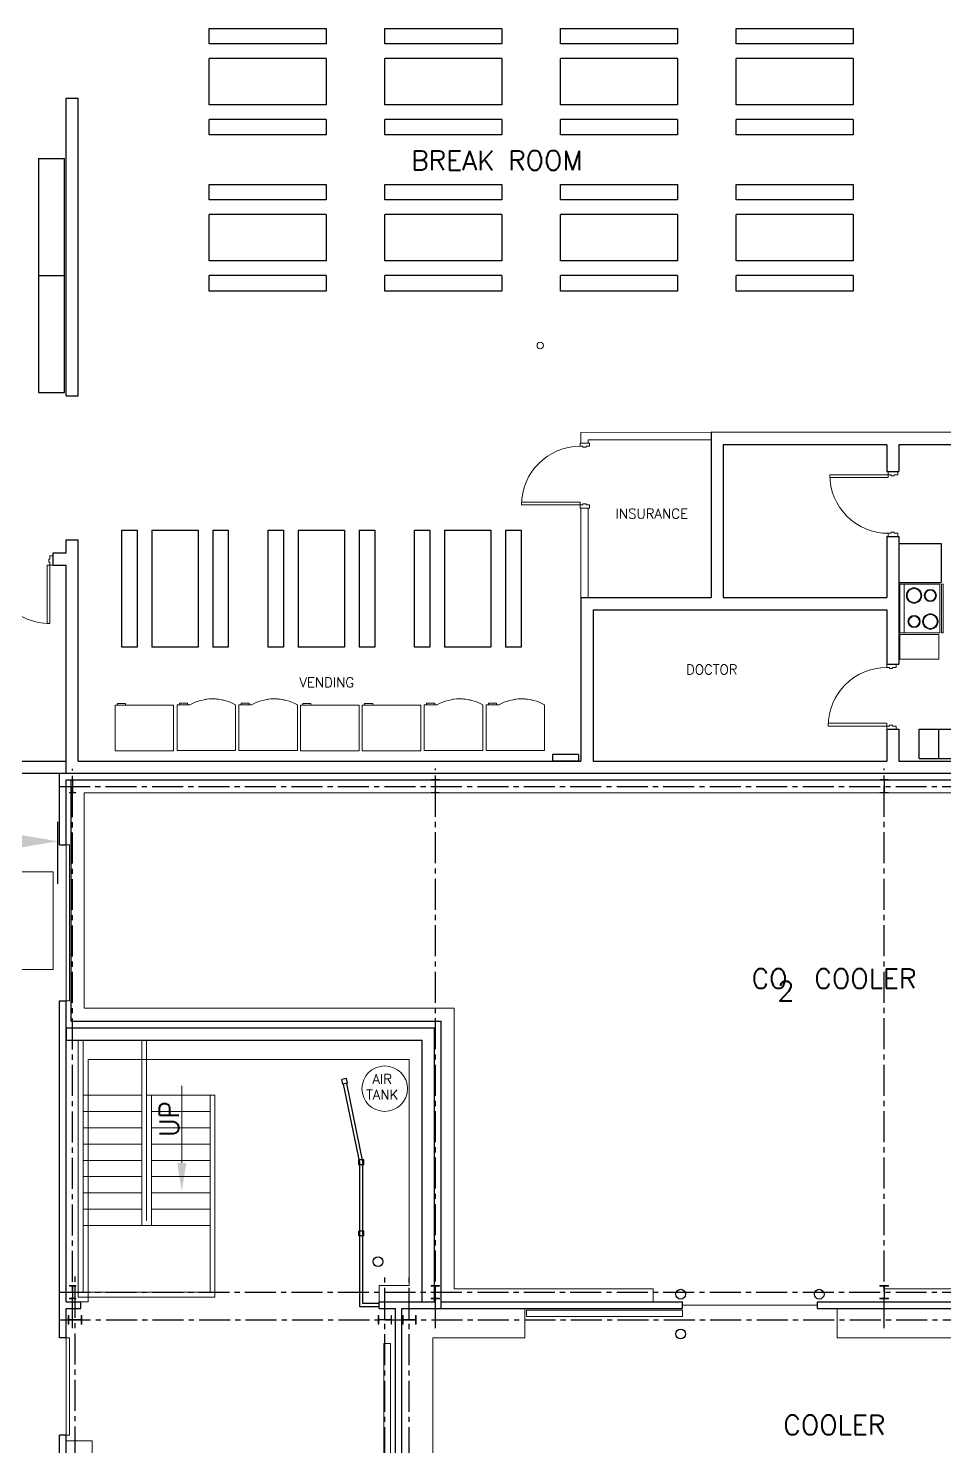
# Model space of a CAD drawing. Header units: inches. Extents: x -578 to 4567, y -980 to 6106.
# Drawn here: x 476 to 1039, y 1854 to 2725 of the extents above; entities that cross this region are included whole.
import ezdxf
from ezdxf.enums import TextEntityAlignment as Align

# ---------------------------------------------------------------- set-up
doc = ezdxf.new("R2010")
doc.units = ezdxf.units.IN
doc.header["$LTSCALE"] = 25.4
doc.header["$MEASUREMENT"] = 0
doc.linetypes.add('CENTER2', pattern=[1.125, 0.75, -0.125, 0.125, -0.125])
doc.layers.get('0').update_dxf_attribs({"linetype": 'CONTINUOUS', "lineweight": 20})
doc.layers.get('Defpoints').update_dxf_attribs({"linetype": 'CONTINUOUS'})
for name, color, linetype in [('A-COL-GRID', 8, 'CENTER2'), ('A-COUNTER', 4, 'CONTINUOUS'), ('A-DIMS', 1, 'CONTINUOUS'), ('A-ELEC', 6, 'CONTINUOUS'), ('A-FURN', 12, 'CONTINUOUS'), ('A-RAIL', 2, 'CONTINUOUS'), ('A-ROOMNAME', 6, 'CONTINUOUS'), ('A-TEXT', 2, 'CONTINUOUS'), ('A-WALL-CMU', 30, 'CONTINUOUS'), ('A-WALL-IMP', 6, 'CONTINUOUS')]:
    doc.layers.add(name, color=color, linetype=linetype)
for name, color, linetype, lineweight in [('A-COLUMNS', 6, 'CONTINUOUS', 20), ('A-CURB', 13, 'CONTINUOUS', 20), ('A-DOOR', 1, 'CONTINUOUS', 20), ('A-EQ', 111, 'CONTINUOUS', 20), ('A-SPCQ', 91, 'CONTINUOUS', 25), ('A-STAIR', 4, 'CONTINUOUS', 20), ('A-WALL-GWB', 2, 'CONTINUOUS', 0)]:
    doc.layers.add(name, color=color, linetype=linetype, lineweight=lineweight)
doc.styles.add('3-32', font='arial.ttf', dxfattribs={"width": 0.9, "height": 0.09375})
doc.styles.add('ROMANS', font='romans')
doc.styles.add('SIMPLEX', font='simplex')
doc.dimstyles.new('3-32', dxfattribs={"dimtxt": 0.09375, "dimasz": 0.125, "dimexe": 0.0625, "dimexo": 0.0625, "dimgap": 0.04688, "dimtad": 1, "dimdec": 5, "dimzin": 3, "dimdsep": 46, "dimlunit": 4, "dimtxsty": '3-32', "dimcen": 0.09375, "dimaunit": 1, "dimadec": 0, "dimazin": 0, "dimtfac": 1, "dimtdec": 5, "dimtix": 1, "dimtmove": 2, "dimatfit": 3, "dimfxl": 1, "dimfrac": 2, "dimtolj": 1, "dimtzin": 1, "dimarcsym": 0})

# ---------------------------------------------------------------- blocks, each defined once
blk = doc.blocks.new('DOOR')
at = {"color": 0}
for p, q in [((-1.75, 0), (-1.75, 36)), ((-1.75, 36), (0, 36)), ((0, 36), (0, 0)), ((-38, -5.75), (-38, 0)), ((-38, 0), (-36, 0)), ((-36, 0), (-36, -1.75)), ((0, 0), (-1.75, 0)), ((0, -1.75), (0, 0)), ((0, 0), (2, 0)), ((2, 0), (2, -5.75)), ((-36, -5.75), (-38, -5.75)), ((-36, -1.75), (-35.375, -1.75)), ((-36, -3.625), (-36, -5.75)), ((-35.375, -3.625), (-36, -3.625)), ((-35.375, -1.75), (-35.375, -3.625)), ((-0.625, -1.75), (0, -1.75)), ((-0.625, -3.625), (-0.625, -1.75)), ((0, -3.625), (-0.625, -3.625)), ((0, -5.75), (0, -3.625)), ((2, -5.75), (0, -5.75))]:
    blk.add_line(p, q, dxfattribs=at)
at = {"color": 0, "lineweight": 15}
blk.add_arc((0, 0), 36, 90, 180, dxfattribs=at)
blk = doc.blocks.new('TABLE')
at = {"color": 0}
for p, q in [((0, 65.5), (72, 65.5)), ((0, 56), (0, 65.5)), ((72, 65.5), (72, 56)), ((72, 56), (0, 56)), ((72, 47), (0, 47)), ((0, 18.5), (0, 47)), ((72, 47), (72, 18.5)), ((72, 18.5), (0, 18.5)), ((72, 9.5), (0, 9.5)), ((0, 0), (0, 9.5)), ((72, 9.5), (72, 0)), ((72, 0), (0, 0))]:
    blk.add_line(p, q, dxfattribs=at)
blk = doc.blocks.new('Vending Machine-Snacks - Vending Machine-Snacks-2381867-x07074afp1')
at = {"color": 0, "lineweight": 15}
for p, q in [((17.27, 17.3), (-18.73, 17.3)), ((-18.73, 17.3), (-18.73, -10.7)), ((17.27, -10.7), (17.27, 17.3)), ((-18.73, -10.7), (17.27, -10.7)), ((10.84, -10.7), (10.84, -11.7)), ((15.84, -11.7), (10.84, -11.7)), ((15.84, -11.7), (15.84, -10.7))]:
    blk.add_line(p, q, dxfattribs=at)
blk = doc.blocks.new('Vending Machine-Soda - Beverage Dispenser-2381119-x07074afp1')
at = {"color": 0, "lineweight": 15}
for p, q in [((17.27, 17.3), (-18.73, 17.3)), ((-18.73, 17.3), (-18.73, -10.7)), ((17.27, -10.7), (17.27, 17.3)), ((9.49, -10.7), (17.27, -10.7)), ((10.84, -10.7), (10.84, -11.7)), ((15.84, -11.7), (10.84, -11.7)), ((15.84, -11.7), (15.84, -10.7))]:
    blk.add_line(p, q, dxfattribs=at)
blk.add_arc((-4.62, 13.96), 28.41, 240.23278, 299.76722, dxfattribs=at)
at = {"layer": 'A-SPCQ', "lineweight": 15}
for p, q in [((-11.25, -13.67), (-11.25, -13.63)), ((-0.19, -14.1), (-0.19, -14.07))]:
    blk.add_line(p, q, dxfattribs=at)
for start, end in [(256.49861, 259.48045), (263.27319, 266.94685), (270.73775, 274.41313), (278.20231, 278.9601)]:
    blk.add_arc((-4.62, 13.96), 28.41, start, end, dxfattribs=at)
blk = doc.blocks.new('*D31')
at = {"layer": 'A-DIMS', "color": 0, "lineweight": -2, "transparency": 16777216}
for p, q in [((352.5, 2199.48), (352.5, 2237.68)), ((494, 2199.48), (494, 2237.68)), ((376.5, 2225.68), (470, 2225.68))]:
    blk.add_line(p, q, dxfattribs=at)
at = {"layer": 'A-DIMS', "color": 0, "transparency": 16777216}
for points in [[(376.5, 2229.68), (376.5, 2221.68), (352.5, 2225.68)], [(470, 2229.68), (470, 2221.68), (494, 2225.68)]]:
    blk.add_solid(points, dxfattribs=at)
at = {"layer": 'Defpoints', "color": 0, "transparency": 16777216}
for p in [(494, 2225.68), (352.5, 2187.48), (494, 2187.48)]:
    blk.add_point(p, dxfattribs=at)
at = {"layer": 'A-DIMS', "color": 0, "transparency": 16777216, "insert": (423.25, 2243.99), "char_height": 18, "attachment_point": 5, "style": '3-32'}
blk.add_mtext('\\A1;11\'-9 1/2"', dxfattribs=at)
blk = doc.blocks.new('LOCKERS 3')
at = {"color": 0}
for p, q in [((0, 0), (0, 18)), ((0, 18), (36, 18)), ((12, 0), (12, 18)), ((24, 0), (24, 18)), ((36, 0), (36, 18)), ((0, 0), (36, 0))]:
    blk.add_line(p, q, dxfattribs=at)

msp = doc.modelspace()

# ---------------------------------------------------------------- linework, layer by layer
at = {"layer": 'A-COL-GRID'}
for p, q in [((503, 1926.255888), (503, 2270.196387)), ((726, 1926.395888), (726, 2270.336387)), ((1002, 1926.395888), (1002, 2270.336387)), ((494.661124, 2259.445), (1563.97755, 2259.445)), ((504.5, 789.657037), (504.5, 1959.069905)), ((695, 789.157037), (695, 1959.069905)), ((710, 789.157037), (710, 1959.069905)), ((494.661124, 1948.445), (1563.97755, 1948.445)), ((495, 1931.5), (1257.248722, 1931.5))]:
    msp.add_line(p, q, dxfattribs=at)
at = {"layer": 'A-COLUMNS'}
for points in [[(503, 2263.5), (505.0075, 2263.5), (505.0075, 2263.185), (503.5575, 2263.185, 0.4142135624), (503.1225, 2262.75), (503.1225, 2256.14, 0.4142135624), (503.5575, 2255.705), (505.0075, 2255.705), (505.0075, 2255.39), (500.9925, 2255.39), (500.9925, 2255.705), (502.4425, 2255.705, 0.4142135624), (502.8775, 2256.14), (502.8775, 2262.75, 0.4142135624), (502.4425, 2263.185), (500.9925, 2263.185), (500.9925, 2263.5), (503, 2263.5)], [(726, 2263.64), (728.635, 2263.64), (728.635, 2263.24), (726.5375, 2263.24, 0.4142135624), (726.125, 2262.8275), (726.125, 2256.1725, 0.4142135624), (726.5375, 2255.76), (728.635, 2255.76), (728.635, 2255.36), (723.365, 2255.36), (723.365, 2255.76), (725.4625, 2255.76, 0.4142135624), (725.875, 2256.1725), (725.875, 2262.8275, 0.4142135624), (725.4625, 2263.24), (723.365, 2263.24), (723.365, 2263.64), (726, 2263.64)], [(1002, 2263.64), (1004.635, 2263.64), (1004.635, 2263.24), (1002.5375, 2263.24, 0.4142135624), (1002.125, 2262.8275), (1002.125, 2256.1725, 0.4142135624), (1002.5375, 2255.76), (1004.635, 2255.76), (1004.635, 2255.36), (999.365, 2255.36), (999.365, 2255.76), (1001.4625, 2255.76, 0.4142135624), (1001.875, 2256.1725), (1001.875, 2262.8275, 0.4142135624), (1001.4625, 2263.24), (999.365, 2263.24), (999.365, 2263.64), (1002, 2263.64)], [(503, 1952.5), (505.0075, 1952.5), (505.0075, 1952.185), (503.5575, 1952.185, 0.4142135624), (503.1225, 1951.75), (503.1225, 1945.14, 0.4142135624), (503.5575, 1944.705), (505.0075, 1944.705), (505.0075, 1944.39), (500.9925, 1944.39), (500.9925, 1944.705), (502.4425, 1944.705, 0.4142135624), (502.8775, 1945.14), (502.8775, 1951.75, 0.4142135624), (502.4425, 1952.185), (500.9925, 1952.185), (500.9925, 1952.5), (503, 1952.5)], [(726, 1952.64), (728.635, 1952.64), (728.635, 1952.24), (726.5375, 1952.24, 0.4142135624), (726.125, 1951.8275), (726.125, 1945.1725, 0.4142135624), (726.5375, 1944.76), (728.635, 1944.76), (728.635, 1944.36), (723.365, 1944.36), (723.365, 1944.76), (725.4625, 1944.76, 0.4142135624), (725.875, 1945.1725), (725.875, 1951.8275, 0.4142135624), (725.4625, 1952.24), (723.365, 1952.24), (723.365, 1952.64), (726, 1952.64)], [(1002, 1952.64), (1004.635, 1952.64), (1004.635, 1952.24), (1002.5375, 1952.24, 0.4142135624), (1002.125, 1951.8275), (1002.125, 1945.1725, 0.4142135624), (1002.5375, 1944.76), (1004.635, 1944.76), (1004.635, 1944.36), (999.365, 1944.36), (999.365, 1944.76), (1001.4625, 1944.76, 0.4142135624), (1001.875, 1945.1725), (1001.875, 1951.8275, 0.4142135624), (1001.4625, 1952.24), (999.365, 1952.24), (999.365, 1952.64), (1002, 1952.64)], [(500.36, 1931.5), (500.36, 1934.135), (500.76, 1934.135), (500.76, 1932.0375, 0.4142135624), (501.1725, 1931.625), (507.8275, 1931.625, 0.4142135624), (508.24, 1932.0375), (508.24, 1934.135), (508.64, 1934.135), (508.64, 1928.865), (508.24, 1928.865), (508.24, 1930.9625, 0.4142135624), (507.8275, 1931.375), (501.1725, 1931.375, 0.4142135624), (500.76, 1930.9625), (500.76, 1928.865), (500.36, 1928.865), (500.36, 1931.5)], [(690.86, 1931.5), (690.86, 1934.135), (691.26, 1934.135), (691.26, 1932.0375, 0.4142135624), (691.6725, 1931.625), (698.3275, 1931.625, 0.4142135624), (698.74, 1932.0375), (698.74, 1934.135), (699.14, 1934.135), (699.14, 1928.865), (698.74, 1928.865), (698.74, 1930.9625, 0.4142135624), (698.3275, 1931.375), (691.6725, 1931.375, 0.4142135624), (691.26, 1930.9625), (691.26, 1928.865), (690.86, 1928.865), (690.86, 1931.5)], [(705.86, 1931.5), (705.86, 1934.135), (706.26, 1934.135), (706.26, 1932.0375, 0.4142135624), (706.6725, 1931.625), (713.3275, 1931.625, 0.4142135624), (713.74, 1932.0375), (713.74, 1934.135), (714.14, 1934.135), (714.14, 1928.865), (713.74, 1928.865), (713.74, 1930.9625, 0.4142135624), (713.3275, 1931.375), (706.6725, 1931.375, 0.4142135624), (706.26, 1930.9625), (706.26, 1928.865), (705.86, 1928.865), (705.86, 1931.5)]]:
    msp.add_lwpolyline(points, format="xyb", dxfattribs=at)
msp.add_circle((790.5, 2530.5), 2, dxfattribs=at)
at = {"layer": 'A-COUNTER'}
for p, q in [((1011.008103, 2408.733113), (1037, 2408.733113)), ((1011.008103, 2408.733113), (1011.008103, 2384.733113)), ((1037, 2408.733113), (1037, 2384.733113)), ((1011.008103, 2384.733113), (1037, 2384.733113))]:
    msp.add_line(p, q, dxfattribs=at)
at = {"layer": 'A-CURB'}
for p, q in [((510, 2255.5), (1540.5, 2255.5)), ((510, 2123), (510, 2255.5)), ((510, 2123), (737.5, 2123)), ((737.5, 1950.5), (737.5, 2123)), ((512.5, 2091.5), (710, 2091.5)), ((512.5, 1942.5), (512.5, 2091.5)), ((710, 1952.5), (710, 2091.5)), ((691.5, 1952.5), (710, 1952.5)), ((691.5, 1942.5), (691.5, 1952.5)), ((737.5, 1950.5), (860, 1950.5)), ((860, 1942.5), (860, 1950.5)), ((1001.875, 1950.5), (1242.5, 1950.5)), ((508, 1942.5), (512.5, 1942.5)), ((781, 1938.5), (781, 1920.5)), ((973, 1938.5), (973, 1920.5)), ((724.5, 1811.5), (724.5, 1920.5)), ((724.5, 1920.5), (781, 1920.5)), ((973, 1920.5), (1224.5, 1920.5)), ((515, 1857), (499, 1857)), ((515, 1835), (515, 1857))]:
    msp.add_line(p, q, dxfattribs=at)
at = {"layer": 'A-DOOR'}
for p, q in [((782, 1937.5), (878, 1937.5)), ((782, 1933.5), (782, 1937.5)), ((878, 1940.5), (961, 1940.5)), ((878, 1933.5), (878, 1937.5)), ((782, 1933.5), (878, 1933.5)), ((694.422897, 1917), (698.422897, 1917)), ((694.422897, 1917), (694.422897, 1811.5)), ((698.422897, 1917), (698.422897, 1811.5))]:
    msp.add_line(p, q, dxfattribs=at)
for points in [[(501, 2127.5), (501, 2223.5), (499, 2223.5), (499, 2127.5)], [(501, 1860.5), (501, 1920.5), (499, 1920.5), (499, 1860.5)]]:
    msp.add_lwpolyline(points, close=True, dxfattribs=at)
at = {"layer": 'A-ELEC'}
for p, q in [((798.05746, 2279), (798.05746, 2275)), ((814.05746, 2279), (798.05746, 2279)), ((814.05746, 2279), (814.05746, 2275)), ((814.05746, 2275), (798.05746, 2275))]:
    msp.add_line(p, q, dxfattribs=at)
at = {"layer": 'A-EQ'}
for p, q in [((1036.231397, 2383.733113), (1011.508103, 2383.733113)), ((1011.508103, 2383.733113), (1011.508103, 2353.733113)), ((1014.231397, 2383.733113), (1014.231397, 2353.733113)), ((1036.231397, 2383.733113), (1036.231397, 2353.733113)), ((1037.231394, 2383.730798), (1037.231394, 2353.730798)), ((1038.231392, 2383.730798), (1037.231394, 2383.730798)), ((1038.231392, 2383.730798), (1038.231392, 2353.728484)), ((1036.231397, 2353.733113), (1011.508103, 2353.733113)), ((1011.508103, 2352.733113), (1035.508103, 2352.733113)), ((1011.508103, 2337.733113), (1011.508103, 2352.733113)), ((1035.508103, 2337.733113), (1035.508103, 2352.733113)), ((1038.231392, 2353.728484), (1037.231394, 2353.728484)), ((1011.508103, 2337.733113), (1035.508103, 2337.733113)), ((431, 2206.928168), (491, 2206.928168)), ((491, 2146.928168), (491, 2206.928168)), ((431, 2146.928168), (491, 2146.928168))]:
    msp.add_line(p, q, dxfattribs=at)
for centre, radius in [((1020.328984, 2376.769513), 4.75), ((1020.328984, 2376.769513), 4.25), ((1030.328984, 2376.769513), 3.75), ((1030.328984, 2376.769513), 3.25), ((1020.328984, 2360.769513), 3.75), ((1020.328984, 2360.769513), 3.25), ((1030.328984, 2360.769513), 4.75), ((1030.328984, 2360.769513), 4.25), ((694.862849, 2073.592382), 14)]:
    msp.add_circle(centre, radius, dxfattribs=at)
at = {"layer": 'A-FURN'}
for p, q in [((482, 2645.5), (482, 2501.5)), ((482, 2645.5), (498, 2645.5)), ((498, 2501.5), (498, 2645.5)), ((482, 2573.5), (498, 2573.5)), ((482, 2501.5), (498, 2501.5))]:
    msp.add_line(p, q, dxfattribs=at)
at = {"layer": 'A-RAIL'}
for p, q in [((671.395283, 2079.869159), (668.45697, 2079.263921)), ((669.062208, 2076.325607), (668.45697, 2079.263921)), ((672.000522, 2076.930846), (669.062208, 2076.325607)), ((679.5, 2028.13055), (669.551927, 2076.42648)), ((672.000522, 2076.930846), (671.395283, 2079.869159)), ((681.473962, 2028.575799), (671.483823, 2076.824415)), ((682, 2029.750852), (679, 2029.750852)), ((679, 2026.750852), (679, 2029.750852)), ((682, 2026.750852), (679, 2026.750852)), ((679.5, 1939.5), (679.5, 2028.13055)), ((681.5, 1941.5), (681.5, 2028.438402)), ((682, 2026.750852), (682, 2029.750852)), ((679, 1983.021264), (679, 1986.021264)), ((682, 1986.021264), (679, 1986.021264)), ((682, 1983.021264), (679, 1983.021264)), ((682, 1983.021264), (682, 1986.021264)), ((691.5, 1939.5), (679.5, 1939.5)), ((691.5, 1941.5), (681.5, 1941.5))]:
    msp.add_line(p, q, dxfattribs=at)
for centre in [(690.802033, 1967.244356), (876.887377, 1947.237754), (962.006744, 1947.237754), (876.887377, 1922.742986)]:
    msp.add_circle(centre, 3, dxfattribs=at)
at = {"layer": 'A-STAIR'}
for p, q in [((506.5, 1945.5), (506.5, 2103.5)), ((509.5, 1948.5), (509.5, 2103.5)), ((545.5, 1989.5), (545.5, 2103.5)), ((548.5, 1992.5), (548.5, 2103.5)), ((570.11066, 2027.929562), (570.11066, 2075.397717)), ((509.5, 2069.5), (545.5, 2069.5)), ((548.5, 2069.5), (590.5, 2069.5)), ((548.5, 1992.5), (548.5, 2069.5)), ((551.5, 1989.5), (551.5, 2069.5)), ((587.5, 1948.5), (587.5, 2069.5)), ((590.5, 1945.5), (590.5, 2069.5)), ((509.5, 2059.5), (545.5, 2059.5)), ((551.5, 2059.5), (587.5, 2059.5)), ((509.5, 2049.5), (545.5, 2049.5)), ((551.5, 2049.5), (587.5, 2049.5)), ((509.5, 2039.5), (545.5, 2039.5)), ((551.5, 2039.5), (587.5, 2039.5)), ((509.5, 2029.5), (545.5, 2029.5)), ((551.5, 2029.5), (587.5, 2029.5)), ((509.5, 2019.5), (545.5, 2019.5)), ((551.5, 2019.5), (587.5, 2019.5)), ((509.5, 2009.5), (545.5, 2009.5)), ((551.5, 2009.5), (587.5, 2009.5)), ((509.5, 1999.5), (545.5, 1999.5)), ((551.5, 1999.5), (587.5, 1999.5)), ((509.5, 1989.5), (587.5, 1989.5)), ((548.5, 1992.5), (548.5, 1992.5)), ((506.5, 1945.5), (590.5, 1945.5)), ((509.5, 1948.5), (587.5, 1948.5))]:
    msp.add_line(p, q, dxfattribs=at)
msp.add_solid([(572.99066, 2027.929562), (567.23066, 2027.929562), (570.11066, 2010.649562)], dxfattribs=at)
at = {"layer": 'A-WALL-CMU'}
for p, q in [((499, 2682.5), (506.5, 2682.5)), ((499, 2499.5), (499, 2682.5)), ((506.5, 2499.5), (506.5, 2682.5)), ((499, 2499.5), (506.5, 2499.5)), ((1075.5, 2477), (895.499703, 2477.154142)), ((895.5, 2477), (895.5, 2375.5)), ((903, 2469.5), (903, 2375.5)), ((1003.5, 2469.5), (903, 2469.5)), ((1003.5, 2469.5), (1003.5, 2453)), ((1011, 2469.5), (1011, 2453)), ((1075.5, 2469.5), (1011, 2469.5)), ((1003.5, 2453), (1011, 2453)), ((499, 2411), (506.5, 2411)), ((499, 2403), (499, 2411)), ((506.5, 2275), (506.5, 2411)), ((1003.5, 2413), (1011, 2413)), ((1003.5, 2413), (1003.5, 2375.5)), ((1011, 2413), (1011, 2334.5)), ((491, 2395.5), (491, 2403)), ((491, 2403), (499, 2403)), ((491, 2395.5), (499, 2395.5)), ((499, 2267.5), (499, 2395.5)), ((815.5, 2375.5), (815.5, 2275)), ((815.5, 2375.5), (895.5, 2375.5)), ((903, 2375.5), (1003.5, 2375.5)), ((823, 2368), (1003.5, 2368)), ((823, 2368), (823, 2275)), ((1003.5, 2368), (1003.5, 2334.5)), ((1003.5, 2334.5), (1011, 2334.5)), ((1003.5, 2294.5), (1011, 2294.5)), ((1003.5, 2294.5), (1003.5, 2275)), ((1011, 2294.5), (1011, 2275)), ((354.5, 2275), (499, 2275)), ((354.5, 2267.5), (499, 2267.5)), ((495, 2267.5), (1554, 2267.5)), ((506.5, 2275), (815.5, 2275)), ((823, 2275), (1003.5, 2275)), ((1011, 2275), (1208, 2275)), ((499, 2111), (725.5, 2111)), ((499, 2111), (499, 2103.5)), ((725.5, 1942.5), (725.5, 2111)), ((499, 2103.5), (718, 2103.5)), ((718, 1942.5), (718, 2103.5)), ((718, 1942.5), (725.5, 1942.5))]:
    msp.add_line(p, q, dxfattribs=at)
at = {"layer": 'A-WALL-GWB'}
for p, q in [((895.499703, 2477.154142), (815.5, 2477)), ((815.5, 2477), (815.5, 2470.5)), ((820, 2470.5), (815.5, 2470.5)), ((820, 2472.5), (820, 2470.5)), ((895.5, 2472.5), (820, 2472.5)), ((815.5, 2430.5), (815.5, 2375.5)), ((820, 2430.5), (815.5, 2430.5)), ((820, 2430.5), (820, 2375.5))]:
    msp.add_line(p, q, dxfattribs=at)
at = {"layer": 'A-WALL-IMP'}
for p, q in [((495, 2223.5), (495, 2267.5)), ((499, 2223.5), (499, 2263.5)), ((499, 2263.5), (1548.5, 2263.5)), ((502, 2115), (502, 2263.5)), ((495, 2223.5), (499, 2223.5)), ((495, 2127.5), (499, 2127.5)), ((495, 1920.5), (495, 2127.5)), ((499, 1942.5), (499, 2127.5)), ((502, 2115), (729.5, 2115)), ((729.5, 1938.5), (729.5, 2115)), ((499, 1942.5), (508, 1942.5)), ((499, 1938.5), (508, 1938.5)), ((499, 1920.5), (499, 1938.5)), ((508, 1938.5), (508, 1942.5)), ((691.5, 1938.5), (691.5, 1942.5)), ((691.5, 1942.5), (725.5, 1942.5)), ((691.5, 1938.5), (701.5, 1938.5)), ((701.5, 1811.5), (701.5, 1938.5)), ((705.5, 1811.5), (705.5, 1938.5)), ((705.5, 1938.5), (729.5, 1938.5)), ((729.5, 1942.5), (878, 1942.5)), ((729.5, 1938.5), (878, 1938.5)), ((878, 1938.5), (878, 1942.5)), ((961, 1938.5), (961, 1942.5)), ((961, 1942.5), (1242.5, 1942.5)), ((961, 1938.5), (1242.5, 1938.5)), ((499, 1920.5), (495, 1920.5)), ((495, 1831.5), (495, 1860.5)), ((499, 1860.5), (495, 1860.5)), ((499, 1831.5), (499, 1860.5))]:
    msp.add_line(p, q, dxfattribs=at)

# ---------------------------------------------------------------- block references
at = {"layer": 'A-DOOR', "xscale": -1}
for p, rotation in [((815, 2432.5), 90), ((489, 2395.5), 180), ((1003.5, 2296.5), 90)]:
    msp.add_blockref('DOOR', p, dxfattribs=dict(at, rotation=rotation))
at = {"layer": 'A-DOOR', "rotation": 89.99999999999999}
msp.add_blockref('DOOR', (1004.5, 2451), dxfattribs=at)
at = {"layer": 'A-FURN'}
for name, p in [('TABLE', (586.907344, 2659.947622)), ('TABLE', (694.907344, 2659.947622)), ('TABLE', (802.907344, 2659.947622)), ('TABLE', (910.907344, 2659.947622)), ('TABLE', (586.907344, 2563.947622)), ('TABLE', (694.907344, 2563.947622)), ('TABLE', (802.907344, 2563.947622)), ('TABLE', (910.907344, 2563.947622)), ('LOCKERS 3', (1023.468511, 2276.5))]:
    msp.add_blockref(name, p, dxfattribs=at)
at = {"layer": 'A-FURN', "rotation": 90}
for p in [(598.712298, 2344.934812), (688.712298, 2344.934812), (778.712298, 2344.934812)]:
    msp.add_blockref('TABLE', p, dxfattribs=at)
at = {"layer": 'A-SPCQ', "rotation": 180}
for name, p in [('Vending Machine-Soda - Beverage Dispenser-2381119-x07074afp1', (584.47236, 2298.797781)), ('Vending Machine-Soda - Beverage Dispenser-2381119-x07074afp1', (622.47236, 2298.797781)), ('Vending Machine-Soda - Beverage Dispenser-2381119-x07074afp1', (736.47236, 2298.797781)), ('Vending Machine-Soda - Beverage Dispenser-2381119-x07074afp1', (774.47236, 2298.797781)), ('Vending Machine-Snacks - Vending Machine-Snacks-2381867-x07074afp1', (546.346996, 2298.672417)), ('Vending Machine-Snacks - Vending Machine-Snacks-2381867-x07074afp1', (660.346996, 2298.672417)), ('Vending Machine-Snacks - Vending Machine-Snacks-2381867-x07074afp1', (698.346996, 2298.672417))]:
    msp.add_blockref(name, p, dxfattribs=at)

# ---------------------------------------------------------------- texts
at = {"layer": 'A-ROOMNAME'}
for s, height, style, p in [('BREAK ROOM', 12, 'SIMPLEX', (763.7418, 2644.21752)), ('INSURANCE', 6, 'ROMANS', (859.067519, 2427.139506)), ('DOCTOR', 6, 'ROMANS', (895.942575, 2331.25824)), ('CO  COOLER', 12, 'SIMPLEX', (971.081148, 2141.293425)), ('2', 12, 'SIMPLEX', (941.479153, 2133.676421)), ('COOLER', 12, 'SIMPLEX', (971.284315, 1866.879106))]:
    msp.add_text(s, height=height, dxfattribs=dict(at, style=style)).set_placement(p, align=Align.MIDDLE)
at = {"layer": 'A-STAIR', "style": 'SIMPLEX'}
msp.add_text('UP', height=12, rotation=90, dxfattribs=at).set_placement((568.362879, 2043.876097))
at = {"layer": 'A-TEXT', "style": 'ROMANS'}
for s, p in [('VENDING', (659.261102, 2323.358454)), ('AIR', (693.348199, 2079.501552)), ('TANK', (693.348199, 2069.882969))]:
    msp.add_text(s, height=6, dxfattribs=at).set_placement(p, align=Align.MIDDLE)

# ---------------------------------------------------------------- dimensions: what is measured, and where the dimension line sits
at = {"layer": 'A-DIMS'}
dim = msp.add_linear_dim(base=(494, 2225.680815), p1=(352.5, 2187.483641), p2=(494, 2187.483641), dimstyle='3-32', override={"dimpost": '\\X'}, dxfattribs=at)
dim.commit()
dim.dimension.update_dxf_attribs({"geometry": '*D31', "text_midpoint": (423.25, 2243.988732)})

doc.saveas('drawing.dxf')
